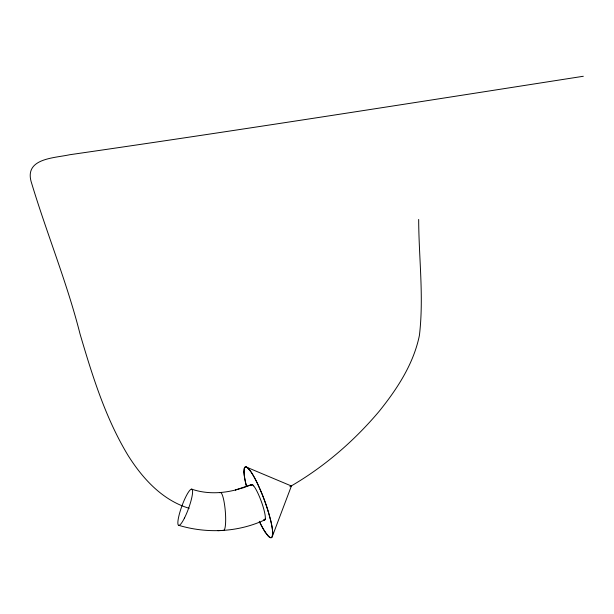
<?xml version="1.0" encoding="UTF-8"?>
<svg xmlns="http://www.w3.org/2000/svg" width="614" height="614" viewBox="0 0 614 614"><rect width="100%" height="100%" fill="white"/><g stroke="black" fill="none" stroke-linecap="round" stroke-linejoin="round"><path stroke-width="0.92" d="M265.217 532.108L268.556 536.344A38.406 6.6 69.8 0 0 272.102 536.905L272.685 533.198A38.398 6.593 69.8 0 0 270.843 521.102L268.195 511.362M272.286 536.506L291.404 486.004L246.329 467.07M289.862 486.756C323.778 467.262 353.841 441.305 379.053 411.457C397.097 389.069 413.575 363.995 419.408 335.413C423.998 296.946 418.794 258.026 418.679 219.444M264.772 519.881C238.04 532.353 206.88 533.766 178.743 525.331M251.801 484.561L235.431 489.995L243.704 487.585M251.51 484.676L243.413 487.685M235.73 489.911C221.324 493.625 205.805 494.032 191.629 489.128M583.3 76.274C412.178 102.991 241.102 129.984 69.689 154.736C53.71 158.235 23.063 158.22 31.736 183.571C46.956 233.949 67.095 282.831 80.035 333.962C92.353 375.707 105.362 417.896 128.027 455.381C142.509 478.429 162.334 500.272 189.158 508.308M223.427 530.427L217.863 530.696M246.314 485.659L245.953 484.185A38.436 6.6 69.8 0 1 243.981 472.158M243.973 472.158L244.364 468.114A38.413 6.6 69.8 0 1 247.619 467.868L250.873 471.713A38.406 6.593 69.8 0 1 257.657 483.962L261.932 493.733A38.39 6.593 69.8 0 1 268.195 511.362M246.268 485.49A37.661 6.47 69.8 0 1 252.6 474.392A37.661 6.47 69.8 0 1 272.271 528.424A37.661 6.47 69.8 0 1 259.415 521.585M219.904 492.796A19.034 3.3 85.2 0 1 225.3 511.147A19.034 3.3 85.2 0 1 223.082 530.25M264.081 519.858A18.827 3.231 69.8 0 0 260.965 500.494A18.827 3.231 69.8 0 0 251.126 485.375A18.888 3.247 69.8 0 1 253.651 485.904M265.286 518.723A18.888 3.247 69.8 0 1 263.805 519.682M265.217 532.1A38.429 6.6 69.8 0 1 259.262 521.255M184.453 518.07A19.234 3.538 -70 0 0 191.959 489.243A19.234 3.538 -70 0 0 179.273 514.394A19.234 3.538 -70 0 0 184.453 518.07"/></g></svg>
